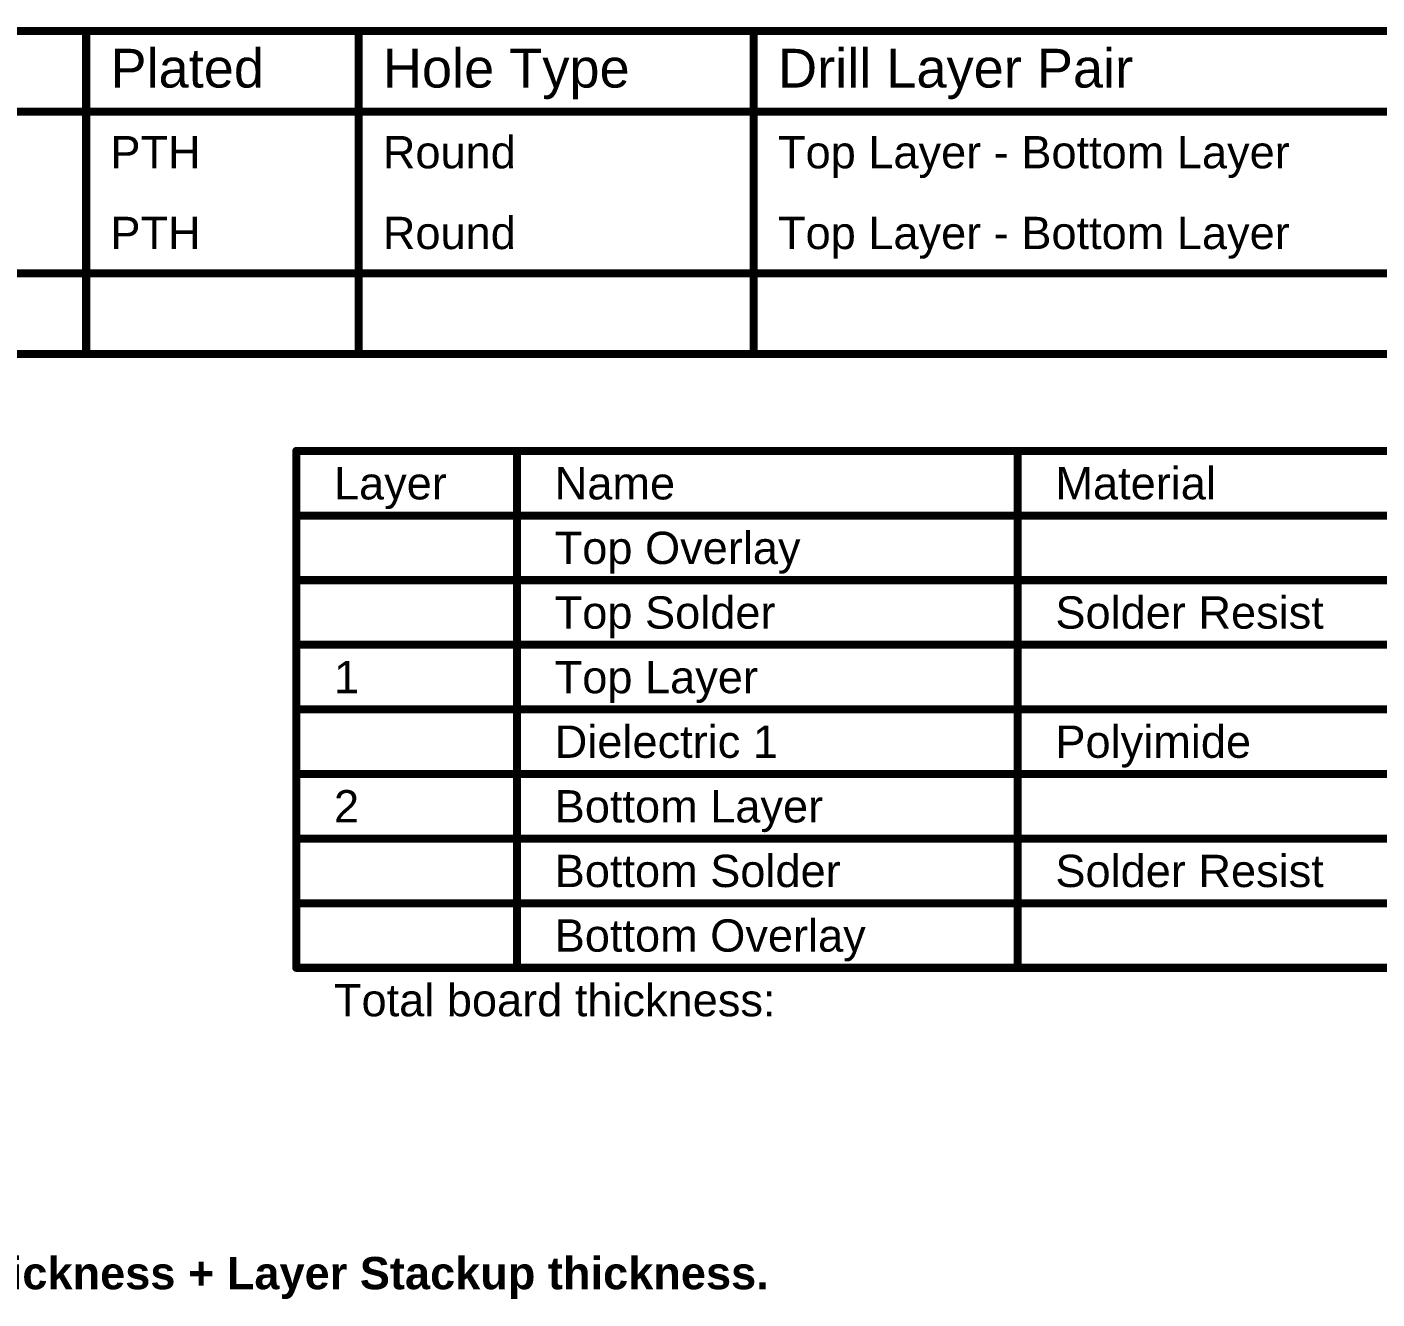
# Model space of a CAD drawing. Header units: inches. Extents: x -18 to 234, y -2 to 78.
# Drawn here: x 45.3 to 108.9, y 17.6 to 77.6 of the extents above; entities that cross this region are included whole.
import ezdxf

# ---------------------------------------------------------------- set-up
doc = ezdxf.new("R2010")
doc.units = ezdxf.units.IN
doc.layers.add('Drill Drawing', color=1, linetype='Continuous')
doc.layers.add('Fabrication info', color=76, linetype='Continuous')
doc.styles.add('Arial', font='', dxfattribs={"height": 0.2})
doc.styles.add('Arial_Bold', font='', dxfattribs={"height": 0.2})
doc.styles.get('Arial').set_extended_font_data('Arial')
doc.styles.get('Arial_Bold').set_extended_font_data('Arial', bold=True)

msp = doc.modelspace()

# ---------------------------------------------------------------- linework, layer by layer
at = {"layer": 'Drill Drawing', "const_width": 0.3809999999999999}
for points in [[(-5.80983598, 77.42583194), (233.7984021, 77.42583194)], [(48.04931208, 62.18583193999999), (48.04931208, 77.42583194)], [(60.8985574, 62.18583193999999), (60.8985574, 77.42583194)], [(79.5371282, 62.18583193999999), (79.5371282, 77.42583194)], [(-5.80983598, 73.61583193999999), (233.7984021, 73.61583193999999)], [(-5.80983598, 65.99583194), (233.7984021, 65.99583194)], [(-5.80983598, 62.18583193999999), (233.7984021, 62.18583193999999)]]:
    msp.add_lwpolyline(points, dxfattribs=at)
at = {"layer": 'Drill Drawing', "const_width": 0.1905}
for points in [[(47.95406207999999, 77.42583194, 1), (48.14456208, 77.42583194, 1)], [(60.80330739999999, 77.42583194, 1), (60.99380739999999, 77.42583194, 1)], [(79.44187819999999, 77.42583194, 1), (79.6323782, 77.42583194, 1)], [(47.95406207999999, 62.18583193999999, 1), (48.14456208, 62.18583193999999, 1)], [(60.80330739999999, 62.18583193999999, 1), (60.99380739999999, 62.18583193999999, 1)], [(79.44187819999999, 62.18583193999999, 1), (79.6323782, 62.18583193999999, 1)]]:
    msp.add_lwpolyline(points, format="xyb", close=True, dxfattribs=at)
at = {"layer": 'Fabrication info', "const_width": 0.3809999999999999}
for points in [[(57.95802226, 57.61480221999999), (173.24362862, 57.61480221999999)], [(57.95802226, 33.23080222), (57.95802226, 57.61480221999999)], [(68.36980484, 33.23080222), (68.36980484, 57.61480221999999)], [(91.98531514, 33.23080222), (91.98531514, 57.61480221999999)], [(57.95802226, 54.56680222), (173.24362862, 54.56680222)], [(57.95802226, 51.51880222), (68.36980484, 51.51880222)], [(68.36980484, 51.51880222), (91.98531514, 51.51880222)], [(91.98531514, 51.51880222), (113.82339948, 51.51880222)], [(57.95802226, 48.47080222), (68.36980484, 48.47080222)], [(68.36980484, 48.47080222), (91.98531514, 48.47080222)], [(91.98531514, 48.47080222), (113.82339948, 48.47080222)], [(57.95802226, 45.42280222), (68.36980484, 45.42280222)], [(68.36980484, 45.42280222), (91.98531514, 45.42280222)], [(91.98531514, 45.42280222), (113.82339948, 45.42280222)], [(57.95802226, 42.37480221999999), (68.36980484, 42.37480221999999)], [(68.36980484, 42.37480221999999), (91.98531514, 42.37480221999999)], [(91.98531514, 42.37480221999999), (113.82339948, 42.37480221999999)], [(57.95802226, 39.32680222), (68.36980484, 39.32680222)], [(68.36980484, 39.32680222), (91.98531514, 39.32680222)], [(91.98531514, 39.32680222), (113.82339948, 39.32680222)], [(57.95802226, 36.27880222), (68.36980484, 36.27880222)], [(68.36980484, 36.27880222), (91.98531514, 36.27880222)], [(91.98531514, 36.27880222), (113.82339948, 36.27880222)], [(57.95802226, 33.23080222), (68.36980484, 33.23080222)], [(68.36980484, 33.23080222), (91.98531514, 33.23080222)], [(91.98531514, 33.23080222), (113.82339948, 33.23080222)]]:
    msp.add_lwpolyline(points, dxfattribs=at)
at = {"layer": 'Fabrication info', "const_width": 0.1905}
for points in [[(57.86277225999999, 57.61480221999999, 1), (58.05327225999999, 57.61480221999999, 1)], [(57.86277225999999, 57.61480221999999, 1), (58.05327225999999, 57.61480221999999, 1)], [(68.27455484, 57.61480221999999, 1), (68.46505484, 57.61480221999999, 1)], [(91.89006513999999, 57.61480221999999, 1), (92.08056513999999, 57.61480221999999, 1)], [(57.86277225999999, 54.56680222, 1), (58.05327225999999, 54.56680222, 1)], [(57.86277225999999, 51.51880222, 1), (58.05327225999999, 51.51880222, 1)], [(68.27455484, 51.51880222, 1), (68.46505484, 51.51880222, 1)], [(68.27455484, 51.51880222, 1), (68.46505484, 51.51880222, 1)], [(91.89006513999999, 51.51880222, 1), (92.08056513999999, 51.51880222, 1)], [(91.89006513999999, 51.51880222, 1), (92.08056513999999, 51.51880222, 1)], [(57.86277225999999, 48.47080222, 1), (58.05327225999999, 48.47080222, 1)], [(68.27455484, 48.47080222, 1), (68.46505484, 48.47080222, 1)], [(68.27455484, 48.47080222, 1), (68.46505484, 48.47080222, 1)], [(91.89006513999999, 48.47080222, 1), (92.08056513999999, 48.47080222, 1)], [(91.89006513999999, 48.47080222, 1), (92.08056513999999, 48.47080222, 1)], [(57.86277225999999, 45.42280222, 1), (58.05327225999999, 45.42280222, 1)], [(68.27455484, 45.42280222, 1), (68.46505484, 45.42280222, 1)], [(68.27455484, 45.42280222, 1), (68.46505484, 45.42280222, 1)], [(91.89006513999999, 45.42280222, 1), (92.08056513999999, 45.42280222, 1)], [(91.89006513999999, 45.42280222, 1), (92.08056513999999, 45.42280222, 1)], [(57.86277225999999, 42.37480221999999, 1), (58.05327225999999, 42.37480221999999, 1)], [(68.27455484, 42.37480221999999, 1), (68.46505484, 42.37480221999999, 1)], [(68.27455484, 42.37480221999999, 1), (68.46505484, 42.37480221999999, 1)], [(91.89006513999999, 42.37480221999999, 1), (92.08056513999999, 42.37480221999999, 1)], [(91.89006513999999, 42.37480221999999, 1), (92.08056513999999, 42.37480221999999, 1)], [(57.86277225999999, 39.32680222, 1), (58.05327225999999, 39.32680222, 1)], [(68.27455484, 39.32680222, 1), (68.46505484, 39.32680222, 1)], [(68.27455484, 39.32680222, 1), (68.46505484, 39.32680222, 1)], [(91.89006513999999, 39.32680222, 1), (92.08056513999999, 39.32680222, 1)], [(91.89006513999999, 39.32680222, 1), (92.08056513999999, 39.32680222, 1)], [(57.86277225999999, 36.27880222, 1), (58.05327225999999, 36.27880222, 1)], [(68.27455484, 36.27880222, 1), (68.46505484, 36.27880222, 1)], [(68.27455484, 36.27880222, 1), (68.46505484, 36.27880222, 1)], [(91.89006513999999, 36.27880222, 1), (92.08056513999999, 36.27880222, 1)], [(91.89006513999999, 36.27880222, 1), (92.08056513999999, 36.27880222, 1)], [(57.86277225999999, 33.23080222, 1), (58.05327225999999, 33.23080222, 1)], [(57.86277225999999, 33.23080222, 1), (58.05327225999999, 33.23080222, 1)], [(68.27455484, 33.23080222, 1), (68.46505484, 33.23080222, 1)], [(68.27455484, 33.23080222, 1), (68.46505484, 33.23080222, 1)], [(68.27455484, 33.23080222, 1), (68.46505484, 33.23080222, 1)], [(91.89006513999999, 33.23080222, 1), (92.08056513999999, 33.23080222, 1)], [(91.89006513999999, 33.23080222, 1), (92.08056513999999, 33.23080222, 1)], [(91.89006513999999, 33.23080222, 1), (92.08056513999999, 33.23080222, 1)]]:
    msp.add_lwpolyline(points, format="xyb", close=True, dxfattribs=at)

# ---------------------------------------------------------------- texts
at = {"layer": 'Drill Drawing', "style": 'Arial'}
for s, height, p in [('Plated', 1.8288, (49.19231208, 74.75883194)), ('Hole Type', 1.8288, (62.0415574, 74.75883194)), ('Drill Layer Pair', 1.8288, (80.6801282, 74.75883194)), ('PTH', 1.524, (49.19231208, 70.94883193999999)), ('Round', 1.524, (62.0415574, 70.94883193999999)), ('Top Layer - Bottom Layer', 1.524, (80.6801282, 70.94883193999999)), ('PTH', 1.524, (49.19231208, 67.13883194)), ('Round', 1.524, (62.0415574, 67.13883194)), ('Top Layer - Bottom Layer', 1.524, (80.6801282, 67.13883194))]:
    msp.add_text(s, height=height, dxfattribs=at).set_placement(p)
at = {"layer": 'Fabrication info', "style": 'Arial'}
for s, p in [('Layer', (59.73602226, 55.32880221999999)), ('Name', (70.14780483999999, 55.32880221999999)), ('Material', (93.76331513999999, 55.32880221999999)), ('Top Overlay', (70.14780483999999, 52.28080221999999)), ('Top Solder', (70.14780483999999, 49.23280222)), ('Solder Resist', (93.76331513999999, 49.23280222)), ('1', (59.73602226, 46.18480222)), ('Top Layer', (70.14780483999999, 46.18480222)), ('Dielectric 1', (70.14780483999999, 43.13680222)), ('Polyimide', (93.76331513999999, 43.13680222)), ('2', (59.73602226, 40.08880222)), ('Bottom Layer', (70.14780483999999, 40.08880222)), ('Bottom Solder', (70.14780483999999, 37.04080222)), ('Solder Resist', (93.76331513999999, 37.04080222)), ('Bottom Overlay', (70.14780483999999, 33.99280222)), ('Total board thickness:', (59.73602226, 30.94480222))]:
    msp.add_text(s, height=1.524, dxfattribs=at).set_placement(p)
at = {"layer": 'Fabrication info', "style": 'Arial_Bold'}
msp.add_text('Total Thickness of PCB (0.3mm): Stiffener thickness + Layer Stackup thickness.', height=1.524, rotation=360, dxfattribs=at).set_placement((-0.61820552, 18.06619704))

doc.saveas('drawing.dxf')
